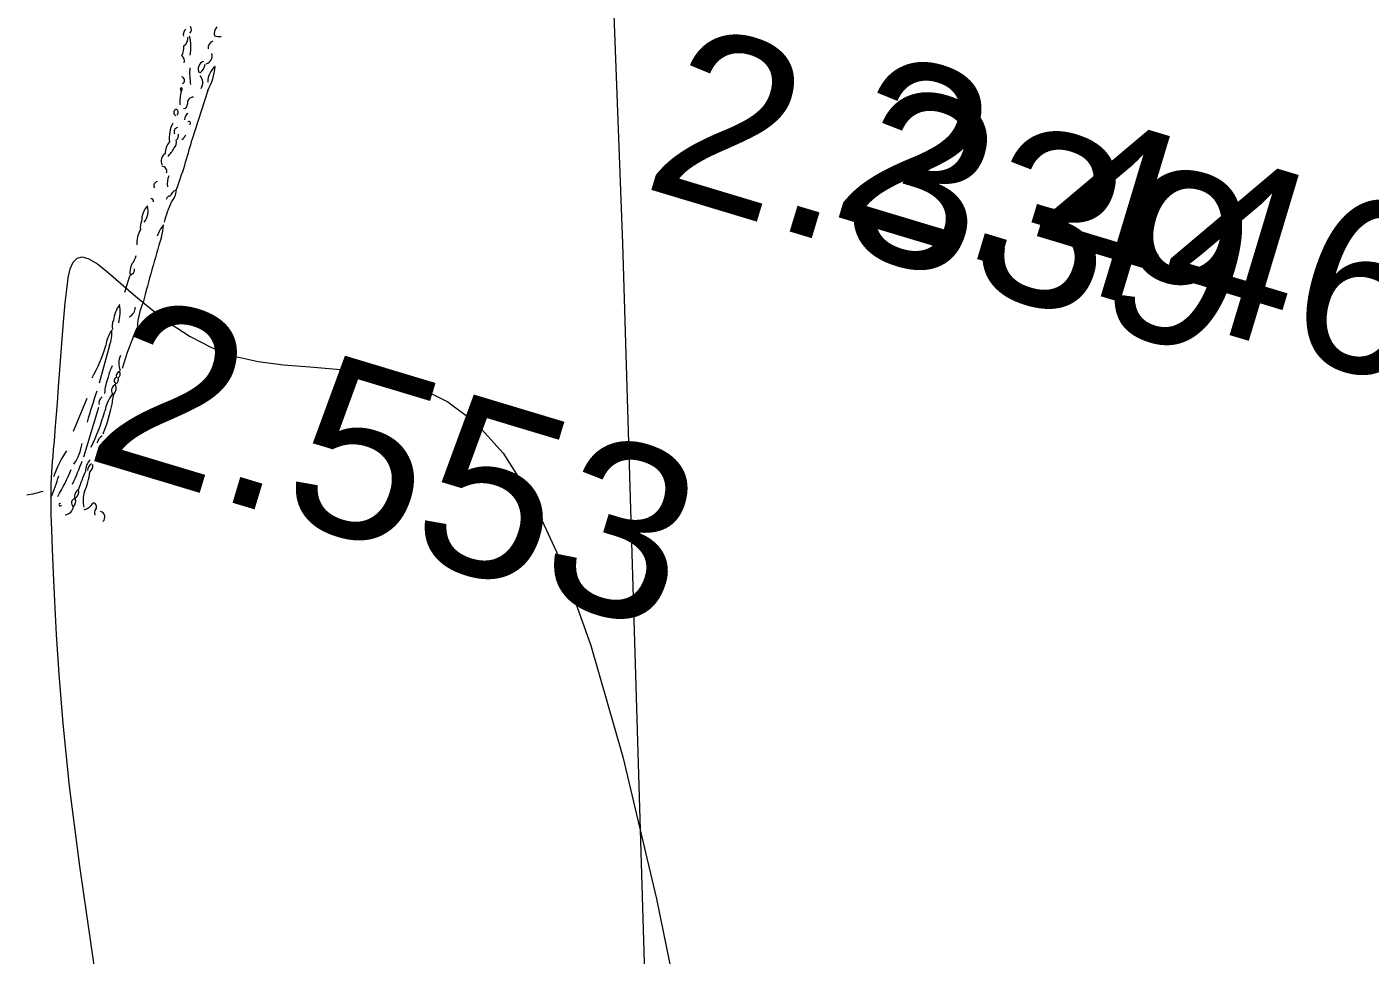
# Model space of a CAD drawing. Header units: millimetres. Extents: x -24439 to 198341, y -52871 to 149926.
# Drawn here: x 144990 to 149643, y 61850 to 65065 of the extents above; entities that cross this region are included whole.
import ezdxf

# ---------------------------------------------------------------- set-up
doc = ezdxf.new("R2010")
doc.units = ezdxf.units.MM
doc.linetypes.add('NET VAN', pattern=[1.06, 0.53, -0.53])
for name, color, linetype, lineweight in [('A-DETL-GENF-2', 9, 'NET VAN', 9), ('G-IMPT-1', 9, 'Continuous', 9), ('G-IMPT-6', 7, 'Continuous', 9)]:
    doc.layers.add(name, color=color, linetype=linetype, lineweight=lineweight)
doc.styles.add('Arial_1', font='arial_0.ttf', dxfattribs={"height": 600})

# ---------------------------------------------------------------- blocks, each defined once
blk = doc.blocks.new('NCV_TKCS_251209_TONG THE HIEN TRANG SAN DUONG - NCV_TKCS_HIEN TRANG_251209a_dwg_CX-1613001-TKCS_MB ĐỊNH VỊ CAO ĐỘ THIẾT KẾ')
at = {"layer": 'G-IMPT-1'}
for p, q in [((98.2, 2569.4), (92.6, 2268)), ((-20.9, 997), (-15.3, 771.8)), ((-58.1, 665.7), (-78.6, 461)), ((21, 635.9), (21, 336.3))]:
    blk.add_line(p, q, dxfattribs=at)
for centre, radius, start, end in [((-96.9, 2849.1), 35.6, 142.28499, 212.51102), ((-121.5, 2870.5), 28.3, 329.20999, 53.41), ((96.2, 2910.8), 59.4, 154.94899, 209.00101), ((43.7, 2981.6), 99.6, 270.32098, 292.29901), ((-154.3, 2810.5), 57.5, 323.065, 21.746), ((-305.1, 2709.3), 248.3, 5.939, 31.54399), ((66.2, 2817.9), 39.3, 124.08301, 206.849), ((-249.8, 2733.2), 147.8, 354.21699, 16.83701), ((-117.2, 2682.5), 38.6, 0.69096, 68.07095), ((52.7, 2685.2), 45.8, 126.355, 224.37399), ((18.8, 2754.6), 47.5, 302.397, 31.85301), ((195.2, 2649.5), 116.8, 146.14298, 196.69), ((-252, 2642), 357.6, 348.29199, 11.70801), ((446.3, 2781.8), 499.8, 193.59201, 204.67502), ((-29.7, 2695.9), 69.9, 322.259, 12.29199), ((-2.5, 2586.2), 62.1, 344.358, 57.093), ((-66.8, 2581.3), 19.9, 308.44899, 97.2177), ((-44.1, 2532.5), 12.4, 133.21101, 247.39999), ((-57.5, 2530), 12.5, 313.80696, 66.80395), ((244.6, 2543), 294.2, 184.28803, 199.90198), ((36.8, 2476.3), 32.6, 103.298, 210.83899), ((-36.3, 2395.8), 18.1, 106.30501, 265.71298), ((-51.9, 2392.8), 22.8, 330.07701, 62.701), ((-13.6, 2452.2), 23.6, 288.61401, 18.256), ((58, 2382.3), 42.2, 140.16799, 199.22302), ((145.9, 2297.8), 190.2, 169.86899, 203.664), ((47, 2356.3), 10.6, 322.125, 142.1245), ((5, 2291.9), 26.1, 119.781, 224.69), ((-22.3, 2263.4), 34.9, 321.901, 26.677), ((-0.9, 2290.9), 50.8, 314.87599, 357.199), ((-2960.4, 2154.9), 3055.1, 356.464, 2.121), ((54.3, 2180.8), 92.1, 153.81799, 200.31), ((-192.1, 2233.5), 202.7, 331.78101, 349.147), ((-32, 2217.1), 44.6, 330.86101, 33.72), ((2.2, 2116.3), 47.3, 136.43101, 226.75101), ((-23.8, 2044.3), 30.8, 0.64099, 102.0387), ((164.4, 2025.5), 140.7, 177.49099, 203.11798), ((-19.3, 1959.9), 24.1, 116.895, 226.84598), ((116.6, 1924.7), 50.1, 123.542, 183.327), ((-11, 1937.7), 104, 332.795, 16.06099), ((-31.2, 1862.8), 14.1, 5.54199, 117.2388), ((69.2, 1902.1), 19.9, 97.579, 193.03198), ((724, 1799.9), 648.9, 172.004, 182.711), ((65.5, 1775.1), 122.1, 152.95799, 197.89398), ((-141.5, 1773.1), 113.9, 340.841, 30.358), ((31.7, 1725.5), 83.2, 171.64301, 205.849), ((241.9, 1680.6), 180.9, 156.59301, 180.22302), ((-127.3, 1689.8), 212.7, 357.84199, 17.14999), ((115, 1653.1), 162.3, 167.16101, 199.84601), ((10546.7, 1683.7), 10461.5, 180.01099, 182.16199), ((88.1, 1468.7), 123.1, 172.62899, 203.63098), ((-105, 1524.5), 81.6, 330.60699, 9.82901), ((1460.3, 1340.3), 1487.1, 176.95099, 181.039), ((-44, 1450.1), 36.3, 302.16101, 19.481), ((-0.4, 1231.5), 60.5, 314.899, 17.847), ((493.3, 1243.2), 403.3, 173.462, 193.96903), ((170.6, 1174.5), 214.4, 162.52301, 188.68002), ((-257.9, 1127.4), 250.2, 2.095, 26.46599), ((36.2, 1129.1), 78.7, 170.471, 209.77802), ((2251.6, 892.4), 2164.6, 173.276, 180.03998), ((160, 1021.5), 203.9, 162.01299, 189.01801), ((-229.1, 1010.7), 208.6, 356.23601, 20.70599), ((-965.5, 990.4), 924.1, 347.37799, 359.94099), ((166.7, 946.5), 112.1, 173.231, 218.996), ((335.4, 836), 312.2, 170.566, 183.246), ((94.6, 845.8), 28.3, 126.58999, 210.78998), ((59.8, 848), 27.3, 322.446, 48.974), ((335.9, 795), 313, 175.73801, 193.23099), ((82, 815.5), 19.7, 126.39399, 263.09302), ((97.6, 761.8), 34.8, 124.794, 231.388), ((38.7, 758.3), 50.5, 331.95399, 39.467), ((59.5, 814.8), 27.5, 316.919, 37.056), ((4682.5, 582.9), 4699.9, 178.28701, 180.57901), ((54.4, 673.4), 40.1, 139.81099, 211.04001), ((296.8, 652.7), 235.6, 159.66299, 186.80402), ((-863, 585.8), 957.9, 354.64401, 8.93601), ((-1288.8, 615.6), 1351.6, 350.963, 0.38699), ((140.7, 440), 68.7, 138.90299, 184.22699), ((-287.7, 368.4), 280.9, 341.76601, 8.295), ((632.9, 135.9), 746.1, 163.9708, 176.89579), ((-1456.6, 393.2), 1478.9, 351.27699, 356.86), ((143.6, 287.7), 92.5, 150.908, 197.38001), ((115.1, 278.6), 51.6, 139.483, 192.44501), ((36.6, 290.8), 52.3, 328.933, 21.918), ((-1053.9, 337.5), 1031.4, 345.302, 354.96599), ((892.3, 148.2), 844.4, 172.38658, 179.98525), ((-283.4, 199.3), 370.5, 351.806, 10.013), ((-1297.1, 193.3), 1212.9, 353.64799, 359.903), ((-468.6, 543.8), 564, 295.09999, 304.93699), ((53.9, 69.9), 24.6, 113.273, 255.875), ((78.5, 117.1), 43.7, 134.34099, 214.23801), ((-2.8, 123.7), 56.4, 326.44099, 25.931), ((13.5, 66.7), 40.2, 329.054, 40.09399), ((282, 150.7), 198.8, 181.198, 207.44699), ((62.7, 120.6), 89.9, 304.03699, 346.778), ((153.1, 75.7), 24.4, 342.45, 96.4946), ((-28.4, 34.8), 7.54, 89.29799, 0.702), ((-5.6, 36.3), 54.4, 293.731, 10.31101), ((201, 54.2), 28.5, 150.02901, 222.65201), ((206.2, 30.2), 34.5, 329.28401, 90.2065)]:
    blk.add_arc(centre, radius, start, end, dxfattribs=at)
blk = doc.blocks.new('NCV_TKCS_251209_TONG THE HIEN TRANG SAN DUONG - NCV_TKCS_HIEN TRANG_251209a_dwg-1612995-TKCS_MB ĐỊNH VỊ CAO ĐỘ THIẾT KẾ')
at = {"layer": 'G-IMPT-1', "flags": 128}
for points in [[(563602851.8, 1145093282.1), (563604167, 1145089083), (563606454, 1145082119), (563614466, 1145054358), (563616073, 1145049661), (563620134, 1145037512), (563624300, 1145023443), (563630510, 1145001852), (563634991, 1144986784), (563635712.5, 1144984469.9)], [(563615044.7, 1145046732.8), (563614894.7, 1145047054.3), (563614781.2, 1145047309.9), (563614696.8, 1145047511.3), (563614634.4, 1145047670.6), (563614586.6, 1145047799.4), (563614547.3, 1145047908.1), (563614514.6, 1145048000), (563614487.9, 1145048076.8), (563614466.4, 1145048140.1), (563614449.5, 1145048191.8), (563614436.3, 1145048233.4), (563614426.3, 1145048266.7), (563614418.7, 1145048293.5), (563614412.8, 1145048315.3), (563614408.2, 1145048333.9), (563614404.2, 1145048351), (563614400.6, 1145048368.3), (563614396.7, 1145048387.5), (563614392.1, 1145048410.4), (563614386.3, 1145048438.5), (563614378.8, 1145048473.7), (563614369.4, 1145048517.1), (563614358.4, 1145048567.3), (563614346.1, 1145048622.6), (563614333.2, 1145048680.9), (563614320.1, 1145048740.5), (563614307.3, 1145048799.5), (563614295.2, 1145048856), (563614284.4, 1145048908.1), (563614275.4, 1145048954.2), (563614269.2, 1145048993.7), (563614266.9, 1145049026.1), (563614269.6, 1145049051.2), (563614278.5, 1145049068.4), (563614294.5, 1145049077.5), (563614318.9, 1145049077.9), (563614352.6, 1145049069.4), (563614396.4, 1145049052.1), (563614449.6, 1145049028.1), (563614510.8, 1145049000.3), (563614579, 1145048971.4), (563614653, 1145048944.2), (563614731.5, 1145048921.4), (563614813.5, 1145048905.8), (563614897.6, 1145048900.2), (563614983.1, 1145048906.1), (563615070.1, 1145048920.6), (563615159.1, 1145048939.8), (563615250.6, 1145048959.4), (563615345.2, 1145048975.4), (563615443.3, 1145048983.8), (563615545.4, 1145048980.5), (563615652, 1145048961.4), (563615764.5, 1145048920.9), (563615887.2, 1145048847.3), (563616025.5, 1145048727.5), (563616184.7, 1145048548.3), (563616370, 1145048296.6), (563616586.8, 1145047959), (563616840.3, 1145047522.5), (563617135.9, 1145046973.9)]]:
    blk.add_lwpolyline(points, dxfattribs=at)
at = {"xscale": 0.5999999999997676, "yscale": 0.5999999999997676, "zscale": 0.5999999999997676, "rotation": 0.0005022315763634679}
blk.add_blockref('NCV_TKCS_251209_TONG THE HIEN TRANG SAN DUONG - NCV_TKCS_HIEN TRANG_251209a_dwg_CX-1613001-TKCS_MB ĐỊNH VỊ CAO ĐỘ THIẾT KẾ', (563614486.2, 1145048213.1), dxfattribs=at)
at = {"layer": 'G-IMPT-6', "char_height": 600, "width": 2511.846, "attachment_point": 1, "line_spacing_factor": 0.941778, "style": 'Arial_1'}
for s, insert in [('2.446', (563616722, 1145050564.2)), ('2.339', (563616073, 1145050468.2)), ('2.553', (563614496, 1145049012.2))]:
    blk.add_mtext(s, dxfattribs=dict(at, insert=insert))
blk = doc.blocks.new('NCV_TKCS_251209_TONG THE HIEN TRANG SAN DUONG - NCV_TKCS_251209_TONG THE HIEN TRANG SAN DUONG-1605292-TKCS_MB ĐỊNH VỊ CAO ĐỘ THIẾT KẾ')
at = {"rotation": 343.2379237072182}
blk.add_blockref('NCV_TKCS_251209_TONG THE HIEN TRANG SAN DUONG - NCV_TKCS_HIEN TRANG_251209a_dwg-1612995-TKCS_MB ĐỊNH VỊ CAO ĐỘ THIẾT KẾ', (-869777547.7, -933796958.8), dxfattribs=at)

msp = doc.modelspace()

# ---------------------------------------------------------------- block references
at = {"layer": 'A-DETL-GENF-2'}
msp.add_blockref('NCV_TKCS_251209_TONG THE HIEN TRANG SAN DUONG - NCV_TKCS_251209_TONG THE HIEN TRANG SAN DUONG-1605292-TKCS_MB ĐỊNH VỊ CAO ĐỘ THIẾT KẾ', (26103.5, 9888.2), dxfattribs=at)

doc.saveas('drawing.dxf')
